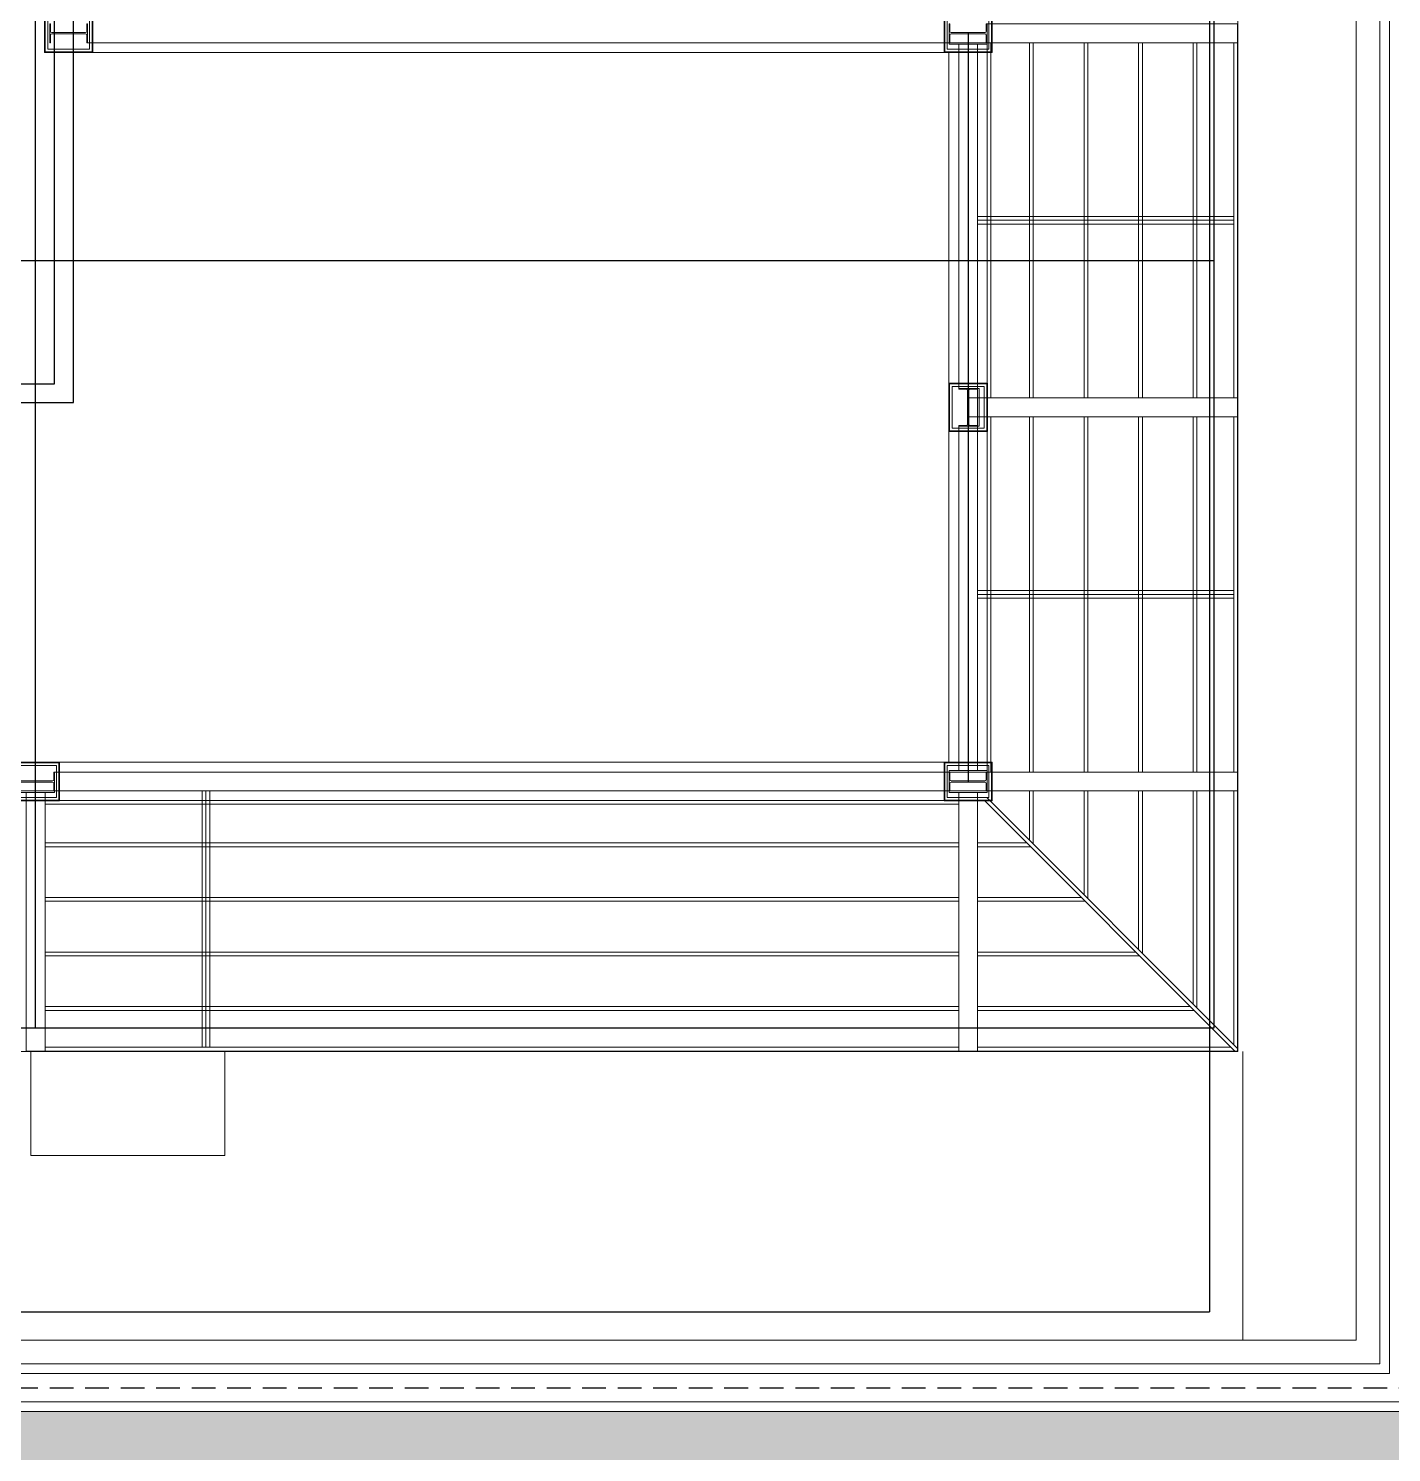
# Model space of a CAD drawing. Header units: inches. Extents: x 139 to 559, y -1 to 295.
# Drawn here: x 367.31 to 381.71, y 172.09 to 187.12 of the extents above; entities that cross this region are included whole.
import ezdxf

# ---------------------------------------------------------------- set-up
doc = ezdxf.new("R2010")
doc.units = ezdxf.units.IN
doc.header["$MEASUREMENT"] = 0
doc.linetypes.add('$0$HIDDEN', pattern=[0.375, 0.25, -0.125])
for name, color, linetype, lineweight in [('ars', 11, 'Continuous', 0), ('ARSIR', 31, 'Continuous', 5), ('ARSIR BETON', 8, 'Continuous', 5), ('ATAP', 3, 'Continuous', 20), ('besi siku', 70, 'Continuous', 9), ('DINDING2', 146, 'Continuous', 5), ('lan', 7, 'Continuous', 15), ('RUMPUT', 93, 'Continuous', 0), ('SANITAIR', 15, 'Continuous', 9), ('WF', 6, 'Continuous', 9)]:
    doc.layers.add(name, color=color, linetype=linetype, lineweight=lineweight)
doc.layers.add('as', color=1, linetype='Continuous', plot=False)
doc.layers.add('LANTAI', color=57, linetype='Continuous')
pattern_1 = [(86.66968846814034, (37.07979678488971, 226.1472495293129), (-0.5066041251576352, 0.5692059985833484), [0.1428749999999999, -0.9347549999999997]), (41.66968846814034, (37.07979678488971, 226.1472495293129), (-0.5066044704663831, 0.5692063865624448), [0.142875, -0.6191249999999999]), (131.6696884681403, (37.07979678488971, 226.1472495293129), (-0.5692063865624448, -0.5066044704663831), [0.142875, -0.6191249999999999])]

# ---------------------------------------------------------------- blocks, each defined once
blk = doc.blocks.new('WF')
at = {"layer": 'ars'}
for p, q in [((-0.2540000000000759, 0.2040000000000042), (-0.2540000000000759, -0.2039999999999971)), ((0.2539999999999623, 0.2040000000000042), (-0.2540000000000759, 0.2040000000000042)), ((-0.2500000000000568, 0.2000000000000064), (-0.2500000000000568, -0.1999999999999993)), ((0.2499999999999432, 0.2000000000000064), (-0.2500000000000568, 0.2000000000000064)), ((-0.2470000000000709, 0.1715000000000053), (-0.2470000000000709, -0.1714999999999982)), ((0.2214999999999918, 0.1970000000000063), (-0.2215000000000487, 0.1970000000000063)), ((-0.2200000000000273, -0.1699999999999982), (-0.2200000000000273, 0.1700000000000053)), ((0.2199999999999704, 0.1700000000000053), (-0.2200000000000273, 0.1700000000000053)), ((0.2199999999999704, -0.1699999999999982), (0.2199999999999704, 0.1700000000000053)), ((0.2469999999999573, 0.1715000000000053), (0.2469999999999573, -0.1714999999999982)), ((0.2499999999999432, 0.2000000000000064), (0.2499999999999432, -0.1999999999999993)), ((0.2539999999999623, 0.2040000000000042), (0.2539999999999623, -0.2039999999999971)), ((0.2539999999999623, -0.2039999999999971), (-0.2540000000000759, -0.2039999999999971)), ((0.2499999999999432, -0.1999999999999993), (-0.2500000000000568, -0.1999999999999993)), ((0.2214999999999918, -0.1969999999999992), (-0.2215000000000487, -0.1969999999999992)), ((0.2199999999999704, -0.1699999999999982), (-0.2200000000000273, -0.1699999999999982))]:
    blk.add_line(p, q, dxfattribs=at)
for points in [[(-0.2200000000000273, 0.1985000000000063), (-0.2200000000000273, 0.2000000000000064), (-0.2500000000000568, 0.2000000000000064), (-0.2500000000000568, 0.1700000000000053), (-0.2485000000000355, 0.1700000000000053, 0.414213562373095), (-0.2470000000000709, 0.1715000000000053), (-0.2470000000000709, 0.1940000000000133, -0.414213562373095), (-0.2440000000000282, 0.1970000000000063), (-0.2215000000000487, 0.1970000000000063, 0.414213562373095)], [(0.2199999999999704, 0.1985000000000063), (0.2199999999999704, 0.2000000000000064), (0.2499999999999432, 0.2000000000000064), (0.2499999999999432, 0.1700000000000053), (0.2484999999999786, 0.1700000000000053, -0.414213562373095), (0.2469999999999573, 0.1715000000000053), (0.2469999999999573, 0.1940000000000133, 0.414213562373095), (0.2439999999999714, 0.1970000000000063), (0.2214999999999918, 0.1970000000000063, -0.414213562373095)], [(-0.2200000000000273, -0.1984999999999992), (-0.2200000000000273, -0.1999999999999993), (-0.2500000000000568, -0.1999999999999993), (-0.2500000000000568, -0.1699999999999982), (-0.2485000000000355, -0.1699999999999982, -0.414213562373095), (-0.2470000000000709, -0.1714999999999982), (-0.2470000000000709, -0.1940000000000062, 0.414213562373095), (-0.2440000000000282, -0.1969999999999992), (-0.2215000000000487, -0.1969999999999992, -0.414213562373095)], [(0.2199999999999704, -0.1984999999999992), (0.2199999999999704, -0.1999999999999993), (0.2499999999999432, -0.1999999999999993), (0.2499999999999432, -0.1699999999999982), (0.2484999999999786, -0.1699999999999982, 0.414213562373095), (0.2469999999999573, -0.1714999999999982), (0.2469999999999573, -0.1940000000000062, -0.414213562373095), (0.2439999999999714, -0.1969999999999992), (0.2214999999999918, -0.1969999999999992, 0.414213562373095)]]:
    blk.add_lwpolyline(points, format="xyb", close=True, dxfattribs=at)
at = {"layer": 'WF'}
blk.add_lwpolyline([(0.1919999999999504, 0.09599999999999298, -0.414213562373095), (0.1959999999999695, 0.09999999999999076), (0.1999999999999886, 0.09999999999999787), (0.1999999999999886, -0.09999999999999787), (0.1959999999999695, -0.09999999999999076, -0.414213562373095), (0.1919999999999504, -0.09599999999999298), (0.1919999999999504, -0.01950000000000429, 0.414213562373095), (0.1789999999999736, -0.006499999999999062), (-0.1790000000000305, -0.006499999999999062, 0.414213562373095), (-0.1920000000000641, -0.01950000000000429), (-0.1920000000000641, -0.09599999999999298, -0.414213562373095), (-0.1960000000000264, -0.09999999999999076), (-0.2000000000000455, -0.09999999999999787), (-0.2000000000000455, 0.09999999999999787), (-0.1960000000000264, 0.09999999999999076, -0.414213562373095), (-0.1920000000000641, 0.09599999999999298), (-0.1920000000000641, 0.0195000000000114, 0.414213562373095), (-0.1790000000000305, 0.006500000000006168), (0.1789999999999736, 0.006500000000006168, 0.414213562373095), (0.1919999999999504, 0.0195000000000114)], format="xyb", close=True, dxfattribs=at)
blk = doc.blocks.new('ATAP-B')
for points in [[(28.15600008930507, 34.14399999896972), (35.15599999936073, 34.14399999896972), (35.15599999936073, 43.54400286787035), (28.15600008930507, 43.54400286787035)], [(28.35600008930506, 34.34399999896971), (34.95599999936071, 34.34399999896971), (34.95599999936071, 43.34400286787036), (28.35600008930506, 43.34400286787036)]]:
    blk.add_lwpolyline(points, close=True)
at = {"layer": 'ars'}
for p, q in [((47.45614279026747, 27.29399999748634), (47.45614279026747, 40.89399999730458)), ((44.35214279026743, 37.8399999377875), (35.35999999938544, 37.83999993778752)), ((44.40214279026747, 30.348000001174), (44.40214279026747, 37.84000000117391)), ((44.35214279046519, 30.348000001174), (34.95199999945676, 30.34800000117403)), ((10.55599999947715, 27.29399999748637), (47.45614279026747, 27.29399999748634))]:
    blk.add_line(p, q, dxfattribs=at)
at = {"layer": 'as'}
for p, q in [((34.75599999947714, 27.54399999748637), (34.75599999947714, 40.64399999916725)), ((47.20614279026747, 27.54399999934898), (47.20614279026747, 40.64399999916722)), ((44.60614279026748, 38.04400000117388), (44.60614279026748, 30.14400000117399)), ((-39.64400000048566, 35.6439999973046), (47.20614279025809, 35.64399999730458)), ((-39.64400000048566, 35.6439999973046), (47.20614279025809, 35.64399999730458)), ((-39.6440000005927, 27.54399999748637), (47.20614279026747, 27.54399999934898))]:
    blk.add_line(p, q, dxfattribs=at)
at = {"layer": 'ATAP'}
blk.add_lwpolyline([(36.75599999947714, 27.29399999934901), (36.75599999947714, 26.1943631931739), (34.70599999977982, 26.1943631931739), (34.70599999989624, 27.29399999748637)], dxfattribs=at)
at = {"layer": 'besi siku'}
for p, q in [((44.80614279026749, 37.94400000117392), (44.80614279026749, 34.19400000117392)), ((44.84614279026749, 37.94400000117392), (44.84614279026749, 34.19400000117392)), ((45.25473633067718, 37.94400000117389), (45.25473633067718, 34.19400000117392)), ((45.29473633067715, 37.94400000117389), (45.29473633067715, 34.19400000117392)), ((45.83074128150565, 37.94400000117389), (45.83074128150565, 34.19400000117392)), ((45.87074128150561, 37.94400000117389), (45.87074128150561, 34.19400000117392)), ((46.40674623233411, 37.94400000117389), (46.40674623233411, 34.19400000117392)), ((46.44674623233407, 37.94400000117389), (46.44674623233407, 34.19400000117392)), ((46.98275118316257, 37.94400000117389), (46.98275118316257, 34.19400000117392)), ((47.02275118316253, 37.94400000117389), (47.02275118316253, 34.19400000117392)), ((47.41214279026752, 37.94400000117389), (47.41214279026752, 34.19400000117392)), ((47.45214279026751, 37.94400000117389), (47.45214279026751, 34.19400000117392)), ((47.41214279090268, 36.10900000129715), (44.70614279090264, 36.10900000129715)), ((47.41214279090268, 36.06900000129716), (44.70614279090264, 36.06900000129716)), ((47.41214279090268, 36.02900000129713), (44.70614279090264, 36.02900000129713)), ((44.80614279026749, 30.24400000117399), (44.80614279026749, 33.99400000117393)), ((44.84614279026749, 30.24400000117399), (44.84614279026749, 33.99400000117393)), ((45.25473633067718, 30.24400000117399), (45.25473633067718, 33.99400000117393)), ((45.29473633067715, 30.24400000117399), (45.29473633067715, 33.99400000117393)), ((45.83074128150565, 30.24400000117399), (45.83074128150565, 33.99400000117393)), ((45.87074128150561, 30.24400000117399), (45.87074128150561, 33.99400000117393)), ((46.40674623233411, 30.24400000117399), (46.40674623233411, 33.99400000117393)), ((46.44674623233407, 30.24400000117399), (46.44674623233407, 33.99400000117393)), ((46.98275118316257, 30.24400000117399), (46.98275118316257, 33.99400000117393)), ((47.02275118316253, 30.24400000117399), (47.02275118316253, 33.99400000117393)), ((47.41214279026752, 30.24400000117399), (47.41214279026752, 33.99400000117393)), ((47.45214279026751, 30.24400000117399), (47.45214279026751, 33.99400000117393)), ((47.41214279090268, 32.15900000129722), (44.70614279090264, 32.15900000129719)), ((47.41214279090268, 32.1190000012972), (44.70614279090264, 32.1190000012972)), ((47.41214279090268, 32.0790000012972), (44.70614279090264, 32.0790000012972)), ((44.50614279026748, 29.94400000117398), (34.85599999945676, 29.944000001174)), ((36.51599999956689, 27.33800000053881), (36.51599999956692, 30.04400000053886)), ((36.55599999956691, 27.33800000053881), (36.55599999956691, 30.04400000053886)), ((36.59599999956693, 27.33800000053881), (36.5959999995669, 30.04400000053886)), ((47.42385851902005, 27.29800000117396), (44.77785851902004, 29.94400000117398)), ((47.45214279026751, 27.32628427242142), (44.80614279026749, 29.97228427242143)), ((45.25473633067718, 30.044000001174), (45.25473633067718, 29.52369073201174)), ((45.29473633067715, 30.044000001174), (45.29473633067715, 29.48369073201178)), ((45.83074128150565, 30.044000001174), (45.83074128150562, 28.94768578118328)), ((45.87074128150561, 30.044000001174), (45.87074128150561, 28.90768578118332)), ((46.40674623233411, 30.044000001174), (46.40674623233411, 28.37168083035482)), ((46.44674623233407, 30.044000001174), (46.44674623233407, 28.33168083035486)), ((46.98275118316257, 30.044000001174), (46.98275118316257, 27.79567587952636)), ((47.02275118316253, 30.044000001174), (47.02275118316251, 27.75567587952639)), ((47.41214279026752, 30.044000001174), (47.41214279026752, 27.36628427242144)), ((47.45214279026751, 30.044000001174), (47.45214279026751, 27.29800000117396)), ((44.50614279026748, 29.90400000117398), (34.85599999945676, 29.90400000117401)), ((44.50614279026748, 29.49540646076429), (34.85599999945676, 29.49540646076431)), ((45.22645205942973, 29.49540646076431), (44.70614279026747, 29.49540646076429)), ((44.50614279026748, 29.45540646076432), (34.85599999945676, 29.45540646076435)), ((45.26645205942966, 29.45540646076432), (44.70614279026747, 29.45540646076432)), ((44.50614279026748, 28.91940150993582), (34.85599999945676, 28.91940150993585)), ((44.50614279026748, 28.87940150993586), (34.85599999945676, 28.87940150993589)), ((45.80245701025819, 28.91940150993582), (44.70614279026747, 28.91940150993582)), ((45.84245701025812, 28.87940150993586), (44.70614279026747, 28.87940150993586)), ((44.50614279026748, 28.34339655910736), (34.85599999945676, 28.34339655910739)), ((44.50614279026748, 28.3033965591074), (34.85599999945676, 28.30339655910743)), ((46.37846196108662, 28.34339655910736), (44.70614279026747, 28.34339655910736)), ((46.41846196108661, 28.30339655910743), (44.70614279026747, 28.3033965591074)), ((44.50614279026748, 27.7673916082789), (34.85599999945676, 27.76739160827893)), ((44.50614279026748, 27.72739160827894), (34.85599999945676, 27.72739160827896)), ((46.95446691191511, 27.7673916082789), (44.70614279026747, 27.7673916082789)), ((46.99446691191508, 27.72739160827894), (44.70614279026747, 27.72739160827894)), ((44.50614279026748, 27.33800000117395), (34.85599999945676, 27.33800000117398)), ((44.50614279026748, 27.29800000117396), (34.85599999945676, 27.29800000117399)), ((47.38385851902009, 27.33800000117395), (44.70614279026747, 27.33800000117395)), ((47.45214279026751, 27.29800000117396), (44.70614279026747, 27.29800000117396))]:
    blk.add_line(p, q, dxfattribs=at)
at = {"layer": 'WF'}
for p, q in [((44.40614279026746, 37.94400000117392), (35.30599999938546, 37.94400000117395)), ((44.50614279026748, 34.29400000117397), (44.50614279026748, 37.9280000011739)), ((44.70614279026747, 34.29400000117397), (44.70614279026747, 37.9280000011739)), ((44.50614279026748, 30.26000000117401), (44.50614279026748, 33.89400000117394)), ((44.70614279026747, 30.26000000117401), (44.70614279026747, 33.89400000117394)), ((44.40614279026746, 30.24400000117399), (34.95599999945675, 30.24400000117402)), ((44.40614279026746, 30.044000001174), (34.95599999945675, 30.04400000117403))]:
    blk.add_line(p, q, dxfattribs=at)
for points in [[(44.80614279026749, 37.94400000117392), (47.45214279026748, 37.94400000117392), (47.45214279026748, 38.14400000117391), (44.80614279026747, 38.14400000117391)], [(44.61264279026746, 33.99400000117393), (47.45214279026748, 33.99400000117393), (47.45214279026748, 34.19400000117395), (44.61264279026746, 34.19400000117395)], [(44.72214279026746, 33.99400000117393), (47.45214279026748, 33.99400000117393), (47.45214279026748, 34.19400000117395), (44.72214279026746, 34.19400000117395)], [(44.80614279026747, 30.044000001174), (47.45214279026748, 30.044000001174), (47.45214279026748, 30.24400000117399), (44.80614279026749, 30.24400000117399)], [(34.65599999925895, 30.02800000117401), (34.65599999925895, 27.29800000117402), (34.85599999925894, 27.29800000117402), (34.85599999925894, 30.02800000117401)], [(44.50614279026748, 30.02800000117398), (44.50614279026748, 27.29800000117399), (44.70614279026747, 27.29800000117399), (44.70614279026747, 30.02800000117398)]]:
    blk.add_lwpolyline(points, dxfattribs=at)
for points in [[(44.40614279026746, 37.9280000011739), (44.40614279026746, 37.94400000117392), (44.80614279026749, 37.94400000117392), (44.80614279026749, 37.9280000011739)], [(44.70614279026747, 34.29400000117397), (44.72214279026746, 34.29400000117397), (44.72214279026746, 33.89400000117394), (44.70614279026747, 33.89400000117394)], [(44.80614279046525, 30.26000000117401), (44.80614279046525, 30.24400000117399), (44.40614279046522, 30.24400000117399), (44.40614279046522, 30.26000000117401)], [(34.95599999925896, 30.04400000117403), (34.95599999925896, 30.02800000117401), (34.55599999925893, 30.02800000117401), (34.55599999925893, 30.04400000117403)], [(44.80614279026747, 30.044000001174), (44.80614279026747, 30.02800000117398), (44.40614279026743, 30.02800000117398), (44.40614279026743, 30.044000001174)]]:
    blk.add_lwpolyline(points, close=True, dxfattribs=at)
at = {"layer": 'WF', "xscale": -1}
for p, rotation in [((35.10599999938547, 38.04400000117391), 180), ((44.6061427902675, 38.04400000117388), 180), ((44.60614279026748, 34.09400000117398), 270), ((34.75599999965458, 30.14400000114108), 180), ((44.60614279046526, 30.14400000117399), 180)]:
    blk.add_blockref('WF', p, dxfattribs=dict(at, rotation=rotation))

msp = doc.modelspace()

# ---------------------------------------------------------------- hatches: boundary and pattern name
at = {"layer": 'ARSIR'}
h = msp.add_hatch(dxfattribs=at)
h.set_pattern_fill('AR-HBONE', color=256, scale=0.004, style=0)
h.set_pattern_definition([(45, (97.41733722567983, -7.368650920311154), (5.684341886080802e-17, 0.5747363917484258), [1.2192, -0.4064]), (135, (97.70470522567983, -7.081282920311168), (5.684341886080802e-17, 0.5747363917484258), [1.2192, -0.4064])])
edge = h.paths.add_edge_path()
edge.add_line((387.0200178491258, 163.1715301772753), (388.2200178481633, 163.1715301763664))
edge.add_line((388.2200178481633, 163.1715301763664), (388.2200178481633, 186.8365304170787))
edge.add_arc((380.0700185857783, 186.8365304170786), 8.149999262384991, 3.434999055980597e-13, 89.99999943833143)
edge.add_line((380.0700186656725, 194.9865296794636), (340.1822420691279, 194.9865300704816))
edge.add_line((340.1822420691279, 194.9865300704816), (340.1822420573644, 193.7865300714441))
edge.add_line((340.1822420573644, 193.7865300714441), (380.0700186539089, 193.7865296804261))
edge.add_arc((380.0700185857783, 186.8365304170786), 6.949999263347483, 3.979039320256561e-13, 89.99999943833149, ccw=False)
edge.add_line((387.0200178491258, 186.8365304170787), (387.0200178491258, 163.1715301772753))
at = {"layer": 'ARSIR BETON'}
h = msp.add_hatch(dxfattribs=at)
h.set_pattern_fill('AR-HBONE', color=256, scale=0.004, style=0)
h.set_pattern_definition([(45, (37.07979678488971, 226.1472495293129), (5.684341886080802e-17, 0.5747363917484258), [1.2192, -0.4064]), (135, (37.36716478488971, 226.4346175293129), (5.684341886080802e-17, 0.5747363917484258), [1.2192, -0.4064])])
edge = h.paths.add_edge_path()
edge.add_arc((191.2827530460388, 190.0678956543874), 13.99998324843415, 90, 180)
edge.add_line((177.2827697976046, 190.0678956543874), (177.2827697958809, 133.2715303996917))
edge.add_arc((191.2827486305768, 133.2715098016121), 13.99997883471105, 179.9999157010851, 263.1191927485166)
edge.add_line((189.6054912243188, 119.3723654047253), (189.6054912243184, 112.3226705917808))
edge.add_line((189.6054912243184, 112.3226705917808), (189.7054912243192, 112.3226705917808))
edge.add_line((189.7054912243192, 112.3226705917808), (189.705491224319, 112.2226705917809))
edge.add_line((189.705491224319, 112.2226705917809), (201.7054912243115, 112.2226705917805))
edge.add_line((201.7054912243115, 112.2226705917805), (201.7054912496359, 119.2715309675217))
edge.add_line((201.7054912496359, 119.2715309675217), (380.2200184182929, 119.2715309631573))
edge.add_arc((380.2200184175784, 133.271530397784), 13.99999943462672, 270.0000000029237, 359.9999999993218)
edge.add_line((394.2200178522052, 133.2715303976183), (394.2200178527473, 186.8365306403635))
edge.add_arc((380.0700144284386, 186.8365266512287), 14.15000342430926, 1.615268768599631e-05, 89.99998380649028)
edge.add_line((380.0700184276549, 200.9865300755374), (288.3872765684852, 200.9865301410767))
edge.add_arc((288.3872765719509, 203.9865301406582), 2.999999999581492, 180.0000000198341, 269.9999999338081, ccw=False)
edge.add_line((285.3872765723694, 203.9865301396197), (285.3985681154834, 204.9823001466166))
edge.add_line((285.3985681154834, 204.9823001466166), (271.3873246073365, 205.1475171556722))
edge.add_line((271.3873246073365, 205.1475171556722), (271.3873204512137, 204.9086303990666))
edge.add_arc((270.5465688308253, 204.90863052321), 0.8407516203884131, 270.00000009337174, 359.9999915398413, ccw=False)
edge.add_line((270.5465688321954, 204.0678789028216), (191.2827530460388, 204.0678789028216))
edge = h.paths.add_edge_path()
edge.add_line((191.2672355975751, 197.9562481935145), (265.7565847507126, 197.9584512519224))
edge.add_arc((265.7568436984304, 189.2029500703031), 8.755501185448518, 41.34299786484178, 90.00169454735197, ccw=False)
edge.add_line((272.3301992487418, 194.9865300876956), (332.5823111287879, 194.9865300876956))
edge.add_line((332.5823111287879, 194.9865300876955), (332.5823111294587, 191.871529060519))
edge.add_line((332.5823111294587, 191.8715290605191), (340.1822420460586, 191.8715290631811))
edge.add_line((340.1822420460586, 191.8715290631811), (340.1822420691279, 194.9865300704816))
edge.add_line((340.1822420691279, 194.9865300704816), (380.0700186656723, 194.9865296794636))
edge.add_arc((380.0700185857783, 186.8365304170786), 8.149999262385025, -2.2737367544323206e-13, 89.99999943833228, ccw=False)
edge.add_line((388.2200178481633, 186.8365304170786), (388.2200178481633, 163.1715301763664))
edge.add_line((388.2200178481633, 163.1715301763664), (388.2200178453184, 157.7117318763081))
edge.add_line((388.2200178453184, 157.7117318763081), (388.2200178477973, 133.271530398664))
edge.add_arc((380.2200184175098, 133.2715303978526), 7.999999430287525, -89.99999999975239, 5.811386927234707e-09, ccw=False)
edge.add_line((380.2200184175443, 125.2715309675651), (191.2827530423658, 125.2715309667489))
edge.add_arc((191.1850453941413, 133.1732207511342), 7.902293858948923, 180.1231675278102, 270.7084498023279, ccw=False)
edge.add_line((183.2827697939069, 133.1562333699121), (183.2674892419708, 189.9541127231707))
edge.add_arc((191.2674722009004, 189.9562649485785), 7.999983248434781, 90.00169455004323, 180.015414211516, ccw=False)
at = {"layer": 'RUMPUT'}
h = msp.add_hatch(dxfattribs=at)
h.set_pattern_fill('GRASS', color=256, scale=0.03, angle=356.6696884681404, style=0)
h.set_pattern_definition(pattern_1)
edge = h.paths.add_edge_path()
edge.add_line((394.2200178525962, 171.6523833885491), (402.6979923503155, 171.6523833827144))
edge.add_line((402.6979923503155, 171.6523833827143), (406.8632619408747, 171.9326253740493))
edge.add_line((406.8632619408747, 171.9326253740493), (407.1349413371623, 173.6574238429345))
edge.add_line((407.1349413371623, 173.6574238429345), (416.4204576254793, 172.1948277745025))
edge.add_line((416.4204576254793, 172.1948277745025), (417.0895175291238, 176.442457565967))
edge.add_line((417.0895175291238, 176.442457565967), (434.0908493993697, 173.7645148022655))
edge.add_line((434.0908493993697, 173.7645148022655), (442.2258573112326, 174.3118433165863))
edge.add_line((442.2258573112326, 174.3118433165863), (445.1409961684104, 192.7642979334213))
edge.add_line((445.1409961684104, 192.7642979334213), (418.5728735752058, 196.96155884759))
edge.add_line((418.5728735752058, 196.96155884759), (402.3996637619969, 199.5090610507266))
edge.add_line((402.3996637619969, 199.5090610507266), (401.9328777822227, 196.5455984047068))
edge.add_line((401.9328777822227, 196.5455984047068), (390.1800211176609, 198.3868695139448))
edge.add_arc((380.0700184180095, 186.8365306418246), 15.3499994347808, 48.80436610903602, 89.99999999999959)
edge.add_line((380.0700184180096, 202.1865300766054), (288.387276572233, 202.1865301440667))
edge.add_arc((288.3872765719716, 203.9865301436407), 1.799999999573934, 180.0000000586854, 270.0000000083204, ccw=False)
edge.add_line((286.5872765723977, 203.986530141797), (286.5872765721163, 204.7645844310414))
edge.add_line((286.5872765721163, 204.7645844310414), (489.7231785281966, 202.4653464955704))
edge.add_line((489.7231785281966, 202.4653464955704), (489.0090364068567, 190.7748141878945))
edge.add_line((489.0090364068567, 190.7748141878945), (447.5074124412554, 192.7548935985686))
edge.add_line((447.5074124412554, 192.7548935985686), (448.3956086376544, 174.0667249259171))
edge.add_line((448.3956086376544, 174.0667249259171), (421.3302010550673, 172.0651893361762))
edge.add_line((421.3302010550673, 172.0651893361762), (401.0645327702689, 170.8359884020844))
edge.add_line((401.0645327702689, 170.8359884020844), (400.9340771361841, 157.9843455366122))
edge.add_line((400.9340771361841, 157.9843455366122), (400.8036215020993, 145.13270267114))
edge.add_line((400.8036215020993, 145.13270267114), (400.9017055402133, 135.2858701918365))
edge.add_line((400.9017055402133, 135.2858701918365), (401.5002939004967, 132.6794340905145))
edge.add_line((401.5002939004967, 132.6794340905145), (401.2594837391214, 116.4780422473664))
edge.add_line((401.2594837391214, 116.4780422473664), (378.6535268421693, 115.7086465232838))
edge.add_line((378.6535268421693, 115.7086465232838), (368.9215807323674, 115.737673205525))
edge.add_line((368.9215807323674, 115.737673205525), (346.0892445141973, 112.9076483639912))
edge.add_line((346.0892445141973, 112.9076483639912), (341.1309174820523, 112.1000609721328))
edge.add_line((341.1309174820523, 112.1000609721328), (333.7244108253504, 111.8362184850029))
edge.add_line((333.7244108253504, 111.8362184850029), (331.0737551139565, 112.2717676255534))
edge.add_line((331.0737551139565, 112.2717676255534), (324.3803457042747, 115.2753614301305))
edge.add_line((324.3803457042747, 115.2753614301305), (321.6092299866461, 115.9683947767443))
edge.add_line((321.6092299866461, 115.9683947767443), (289.133320540613, 113.6570670444606))
edge.add_line((289.133320540613, 113.6570670444606), (289.1333205407115, 118.071530967796))
edge.add_line((289.1333205407115, 118.071530967796), (380.2200184184072, 118.0715309657643))
edge.add_arc((380.2200184185117, 133.2715303994069), 15.1999994336426, 269.9999999996061, 360.0000000000004)
edge.add_line((395.4200178521543, 133.2715303994071), (395.4200178526814, 171.6523833877232))
h = msp.add_hatch(dxfattribs=at)
h.set_pattern_fill('GRASS', color=256, scale=0.03, angle=356.6696884681404, style=0)
h.set_pattern_definition(pattern_1)
edge = h.paths.add_edge_path()
edge.add_line((344.5372765899496, 163.1715301765857), (345.8997765944333, 163.1715301765517))
edge.add_line((345.8997765944333, 163.1715301765517), (345.8997765944231, 163.2715301760577))
edge.add_line((345.8997765944231, 163.2715301760577), (386.9200178496509, 163.271530176754))
edge.add_line((386.9200178496509, 163.271530176754), (386.9200178496509, 186.8365304170787))
edge.add_arc((380.0700185857784, 186.8365304170787), 6.849999263872576, 0, 89.99999943833224)
edge.add_line((380.0700186529286, 193.6865296809513), (340.2822420568392, 193.686530070989))
edge.add_line((340.2822420568392, 193.686530070989), (340.2822420568391, 191.8715287726751))
edge.add_line((340.2822420568391, 191.8715287726751), (379.3377697826996, 191.8715287726751))
edge.add_arc((379.3372671417698, 189.121519510095), 2.750009308515919, 0.00019381821471142757, 89.98952759761067, ccw=False)
edge.add_line((382.0872764502699, 189.1215288127329), (382.0872764117711, 172.5215302304489))
edge.add_line((382.0872764117711, 172.5215302304489), (344.537276589985, 172.5215302305911))
edge.add_line((344.537276589985, 172.5215302305911), (344.5372765899496, 163.1715301765857))
edge = h.paths.add_edge_path()
edge.add_line((345.899776595511, 152.6715301454578), (344.5372765899099, 152.6715301454607))
edge.add_line((344.5372765899099, 152.6715301454607), (344.5372765899029, 150.821530229853))
edge.add_line((344.5372765899029, 150.821530229853), (382.0872764122927, 150.8215302298323))
edge.add_line((382.0872764122927, 150.8215302298323), (382.0872763756078, 134.2215309666068))
edge.add_arc((379.3372763762434, 134.2215309667173), 2.74999999936432, 269.99999999769767, 359.9999999976985, ccw=False)
edge.add_line((379.3372763761329, 131.471530967353), (340.2822420568392, 131.471530967353))
edge.add_line((340.2822420568392, 131.471530967353), (340.2822420568392, 130.3715309663027))
edge.add_line((340.2822420568392, 130.3715309663027), (370.2822420568414, 130.3715309663027))
edge.add_line((370.2822420568414, 130.3715309663027), (370.2822420567561, 126.5715309663004))
edge.add_line((370.2822420567561, 126.5715309663004), (380.220018417925, 126.5715309660775))
edge.add_arc((380.2200184175595, 133.2715303978029), 6.699999431725473, 270.0000000031256, 360.0000000000331)
edge.add_line((386.920017849285, 133.2715303978068), (386.9200178468166, 157.611731876734))
edge.add_line((386.9200178468166, 157.611731876734), (382.087276412827, 157.6117318780683))
edge.add_line((382.087276412827, 157.6117318780683), (382.0872764118518, 152.5715301459043))
edge.add_line((382.0872764118518, 152.5715301459043), (345.8997765955212, 152.5715301459805))
edge.add_line((345.8997765955212, 152.5715301459805), (345.899776595511, 152.6715301454577))

# ---------------------------------------------------------------- linework, layer by layer
at = {"layer": 'as'}
for p in [(379.7872765904275, 189.6715291715786), (342.9372765904275, 173.5715291717124)]:
    msp.add_line(p, (379.7872765904275, 173.5715291717124), dxfattribs=at)
at = {"layer": 'as', "linetype": '$0$HIDDEN'}
msp.add_line((344.2872765904398, 172.7715291715444), (381.8372764117989, 172.7715291714022), dxfattribs=at)
at = {"layer": 'DINDING2'}
for points in [[(387.0200178487599, 133.2715303978068), (387.0200178462809, 157.7117318761812), (381.9872764133715, 157.7117318783955), (381.9872764123963, 152.6715301453794), (344.5372765910508, 152.6715301454607), (344.5372765899474, 163.1715301765858), (378.9997765942103, 163.1715301757243), (378.9997765939425, 163.1715301775897), (387.0200178491257, 163.1715301772753), (387.0200178491258, 186.8365304170787, 0.4142135595018754), (380.0700186539089, 193.7865296804261), (340.1822420573644, 193.7865300714441), (340.1822420573642, 191.7715287732003), (379.3377697826996, 191.7715287732002, -0.414159038226794), (381.9872764507951, 189.1215288129649), (381.9872764125282, 172.6215302299241), (344.4372765905106, 172.6215302300664), (344.4372765904276, 150.7215302303782), (381.9872764125969, 150.7215302303575), (381.9872763761329, 134.2215309668278, -0.4142135623730997)], [(386.920017849285, 133.2715303978068), (386.9200178468166, 157.611731876734), (382.087276412827, 157.6117318788931), (382.0872764118518, 152.5715301459043), (344.4372765915733, 152.5715301459861), (344.4372765904752, 163.2715301760632), (379.099776593723, 163.2715301751966), (379.0997765934551, 163.2715301770606), (386.9200178496509, 163.271530176754), (386.9200178496509, 186.8365304170787, 0.414213559501877), (380.0700186529286, 193.6865296809513), (340.2822420568392, 193.686530070989), (340.2822420568391, 191.8715287726751), (379.3377697826996, 191.8715287726751, -0.4141590382267974), (382.0872764502699, 189.1215288127329), (382.0872764117711, 172.5215302304489), (344.537276589985, 172.5215302305911), (344.5372765899029, 150.821530229853), (382.0872764122927, 150.8215302298323), (382.0872763756078, 134.2215309666068, -0.414213562373098)]]:
    msp.add_lwpolyline(points, format="xyb", dxfattribs=at)
at = {"layer": 'lan'}
for p, q in [((381.3372764118518, 173.2715291713985), (381.33727645005, 189.1215277603864)), ((380.137276589298, 176.3215291715863), (380.137276589298, 173.2715291714334)), ((343.0872765904275, 173.271529171549), (381.3372764118518, 173.2715291713985))]:
    msp.add_line(p, q, dxfattribs=at)
at = {"layer": 'LANTAI'}
for points in [[(191.2827530460388, 204.0678789028216, 0.4142135623730948), (177.2827697976046, 190.0678956543874), (177.2827697958809, 133.2715303996917, 0.3794613747521122), (189.6054912243188, 119.3723654047253), (189.6054912243184, 112.3226705917808), (189.7054912243192, 112.3226705917808), (189.705491224319, 112.2226705917809), (201.7054912243115, 112.2226705917805), (201.7054912496359, 119.2715309675217), (380.2200184182929, 119.2715309631573, 0.4142135623546817), (394.2200178522052, 133.2715303976183), (394.2200178527473, 186.8365306403635, 0.4142133970209272), (380.0700184276549, 200.9865300755374), (288.3872765684852, 200.9865301410767, -0.4142135619333313), (285.3872765723694, 203.9865301396197), (285.3985681154834, 204.9823001466166), (271.3873246073365, 205.1475171556722), (271.3873204512137, 204.9086303990666, -0.4142135186478673), (270.5465688321954, 204.0678789028216), (191.2827530460388, 204.0678789028216)], [(191.2674722009004, 197.9562481970133, 0.4142135623731159), (183.2674889524656, 189.9562649485779), (183.2827697939069, 133.1562333699204, 0.4172086714596315), (191.2827530423657, 125.2715309667489), (380.2200184178959, 125.2715309675651, 0.4142135623572847), (388.2200178477974, 133.2715303978068), (388.2200178453184, 157.7117318763081), (388.2200178453184, 157.7117318763081), (388.2200178481633, 163.1715301763664), (388.2200178481633, 163.1715301763664), (388.2200178481633, 186.8365304170787, 0.4142135595018686), (380.0700186656725, 194.9865296794636), (340.1822420691279, 194.9865300704816), (340.1822420460586, 191.8715290631811), (332.5823111294587, 191.8715290605191), (332.582311128788, 194.9865300876955), (272.3301992487418, 194.9865300876956, 0.2155546282458439), (265.7568436984303, 197.9584512557516), (191.2674722009004, 197.9562481970133)], [(387.0200178491257, 163.1715301772753), (388.2200178481633, 163.1715301763664), (388.2200178481633, 186.8365304170787, 0.4142135595018749), (380.0700186656725, 194.9865296794636), (340.1822420691279, 194.9865300704816), (340.1822420573644, 193.7865300714441), (380.0700186539089, 193.7865296804261, -0.4142135595018672), (387.0200178491258, 186.8365304170787), (387.0200178338528, 163.1715301772753)]]:
    msp.add_lwpolyline(points, format="xyb", dxfattribs=at)
at = {"layer": 'SANITAIR'}
for p, q in [((381.5872764118253, 173.0215291714032), (381.58727645005, 189.1215277603599)), ((381.6872764118148, 172.9215291714028), (381.6872764500499, 189.1215277603494)), ((344.0372765904399, 173.0215291715454), (381.5872764118253, 173.0215291714032)), ((344.1372765904399, 172.921529171545), (381.6872764118148, 172.9215291714028)), ((344.4372765904397, 172.6215291715439), (381.9872764125282, 172.6215291714017)), ((344.5372765904397, 172.5215291715435), (382.0872764117725, 172.5215291714013))]:
    msp.add_line(p, q, dxfattribs=at)

# ---------------------------------------------------------------- block references
msp.add_blockref('ATAP-B', (332.6312765917695, 149.0275302328147))

doc.saveas('drawing.dxf')
